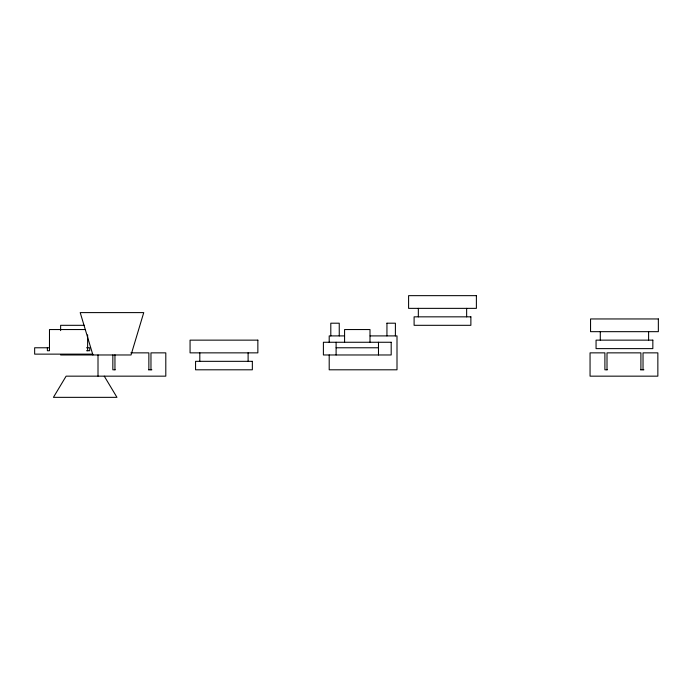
<?xml version="1.0" encoding="UTF-8"?>
<svg xmlns="http://www.w3.org/2000/svg" width="693" height="693" viewBox="0 0 693 693"><rect width="100%" height="100%" fill="white"/><g stroke="black" fill="none" stroke-linecap="round" stroke-linejoin="round"><path stroke-width="1.04" d="M386.937 323.198L395.408 323.198L395.391 335.906M84.303 325.312L60.629 325.312L60.629 330.613M85.499 329.547L49.48 329.547L49.48 350.736L47.367 350.736L47.367 347.773M344.265 335.906L329.201 335.906L329.201 342.264M370.097 335.906L397.002 335.906L397.002 369.802L329.201 369.802L329.201 354.972M49.48 347.773L34.65 347.773L34.65 354.132L92.767 354.132M86.556 347.773L89.735 347.773L89.735 350.736L86.556 350.736M336.105 347.773L378.482 347.773M130.847 352.858L148.856 352.858L148.856 369.802M60.629 354.972L131.038 354.972L143.746 312.604L80.206 312.604L92.914 354.972M115.185 369.802L112.838 369.802L112.838 354.972M148.623 369.802L151.862 369.802M607.241 369.802L604.894 369.802L604.894 352.858L590.055 352.858L590.055 376.16L657.856 376.16L657.856 352.858L643.026 352.858L643.026 369.802M640.618 369.802L643.91 369.802M104.262 376.16L116.961 397.349L53.422 397.349L66.121 376.16L165.8 376.16L165.8 352.858L150.97 352.858L150.97 369.802M648.605 331.67L648.605 340.142M640.904 369.802L640.904 352.858L607.007 352.858L607.007 369.802M600.294 331.67L600.294 340.142M466.64 308.359L466.64 316.84M418.338 308.359L418.338 316.84M386.954 323.198L386.937 335.906M378.482 342.264L378.482 354.972M370.001 342.264L370.001 329.547L344.577 329.547L344.577 342.264M339.258 335.906L339.241 323.198L330.795 323.198L330.812 335.906M336.105 342.264L336.105 354.972M248.111 352.858L248.111 361.33M199.809 352.858L199.809 361.33M114.951 354.799L114.951 369.802M98.008 354.972L98.008 376.16M87.621 334.849L87.621 350.736M476.386 295.651L408.593 295.651L408.593 308.359L476.386 308.359L476.386 295.651M470.876 316.84L414.102 316.84L414.102 325.312L470.876 325.312L470.876 316.84M658.35 318.953L590.549 318.953L590.549 331.67L658.35 331.67L658.35 318.953M257.857 340.142L190.064 340.142L190.064 352.858L257.857 352.858L257.857 340.142M652.841 340.142L596.058 340.142L596.058 348.622L652.841 348.622L652.841 340.142M391.19 342.264L323.397 342.264L323.397 354.972L391.19 354.972L391.19 342.264M252.347 361.33L195.565 361.33L195.565 369.802L252.347 369.802L252.347 361.33"/></g></svg>
